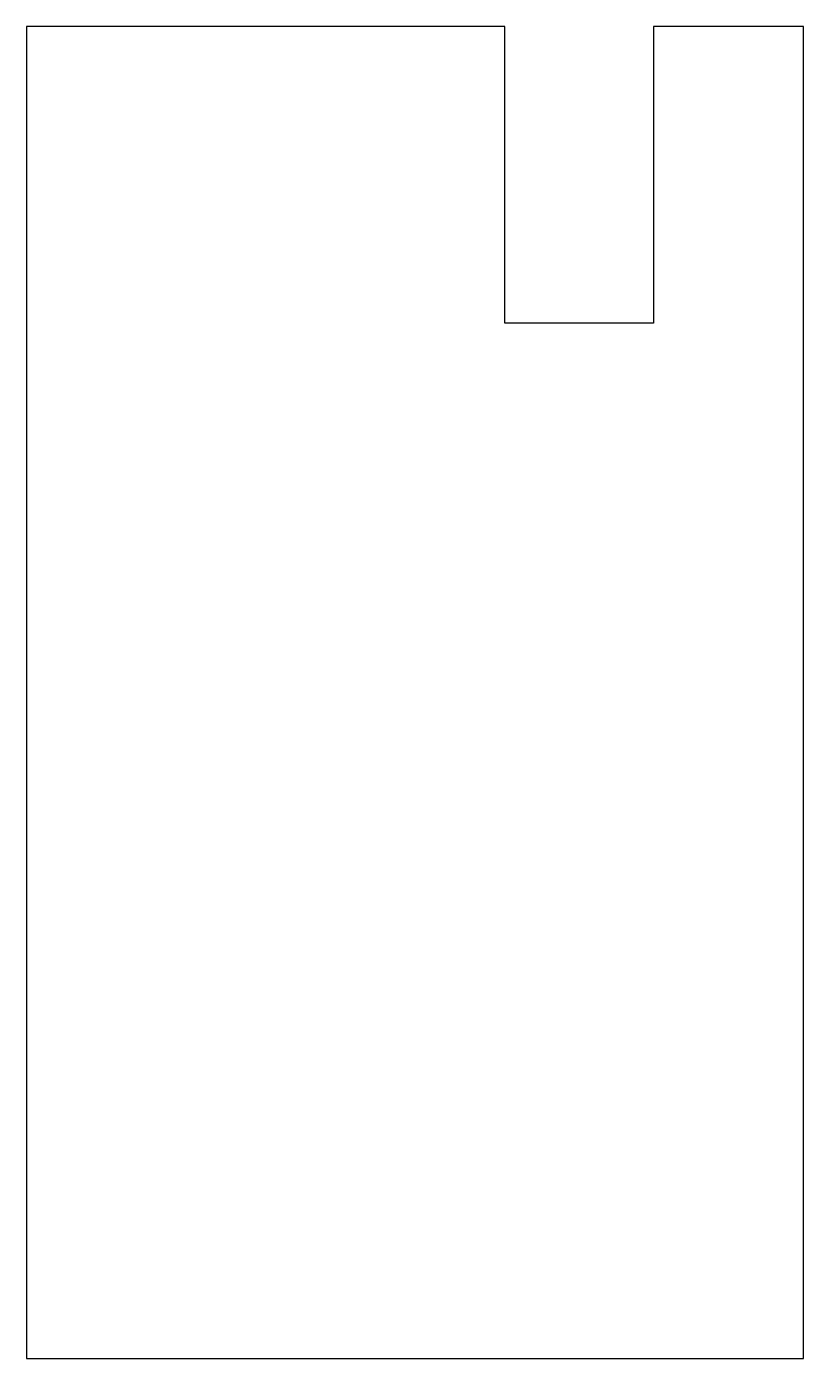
# Model space of a CAD drawing. Header units: inches. Extents: x 3.46 to 8.71, y 2.01 to 11.01.
import ezdxf

# ---------------------------------------------------------------- set-up
doc = ezdxf.new("R2010")
doc.units = ezdxf.units.IN
doc.header["$LTSCALE"] = 1.21
doc.header["$MEASUREMENT"] = 0
doc.layers.get('0').update_dxf_attribs({"linetype": 'CONTINUOUS'})

msp = doc.modelspace()

# ---------------------------------------------------------------- linework, layer by layer
at = {"color": 7, "linetype": 'CONTINUOUS'}
for p, q in [((3.4552, 11.0112), (3.4552, 2.0112)), ((6.6867, 11.0112), (3.4552, 11.0112)), ((6.6867, 9.0062), (6.6867, 11.0112)), ((7.6917, 11.0112), (7.6917, 9.0062)), ((8.7052, 11.0112), (7.6917, 11.0112)), ((8.7052, 2.0112), (8.7052, 11.0112)), ((7.6917, 9.0062), (6.6867, 9.0062)), ((3.4552, 2.0112), (8.7052, 2.0112))]:
    msp.add_line(p, q, dxfattribs=at)

doc.saveas('drawing.dxf')
